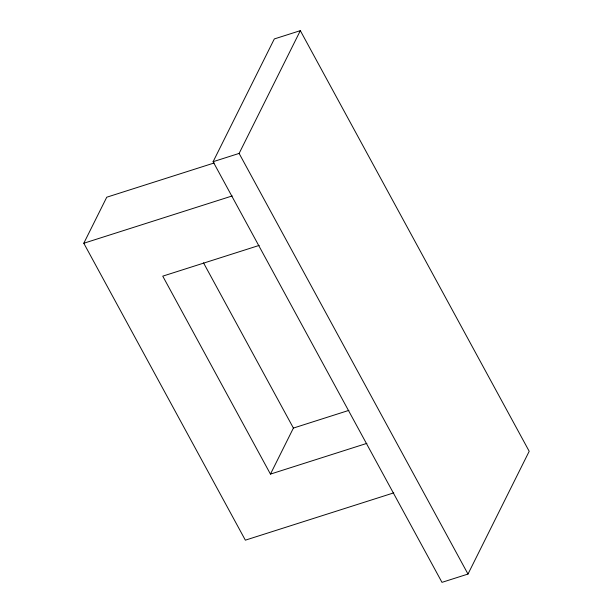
<?xml version="1.0" encoding="UTF-8"?>
<svg xmlns="http://www.w3.org/2000/svg" width="613" height="613" viewBox="0 0 613 613"><rect width="100%" height="100%" fill="white"/><g stroke="black" fill="none" stroke-linecap="round" stroke-linejoin="round"><path stroke-width="0.92" d="M393.761 492.867L245.353 540.168L83.797 243.246L106.754 197.21L214.19 162.966M213.109 161.709L274.317 38.941L300.332 30.65L529.203 451.291L467.995 574.059L441.981 582.35L213.109 161.709L239.124 153.419L300.332 30.65M259.169 245.415L162.751 276.149L270.456 474.102L293.405 428.066L348.889 410.373M83.797 243.246L232.212 195.938M270.456 474.102L366.873 443.368M239.124 153.419L467.995 574.059M203.501 262.824L293.405 428.066"/></g></svg>
